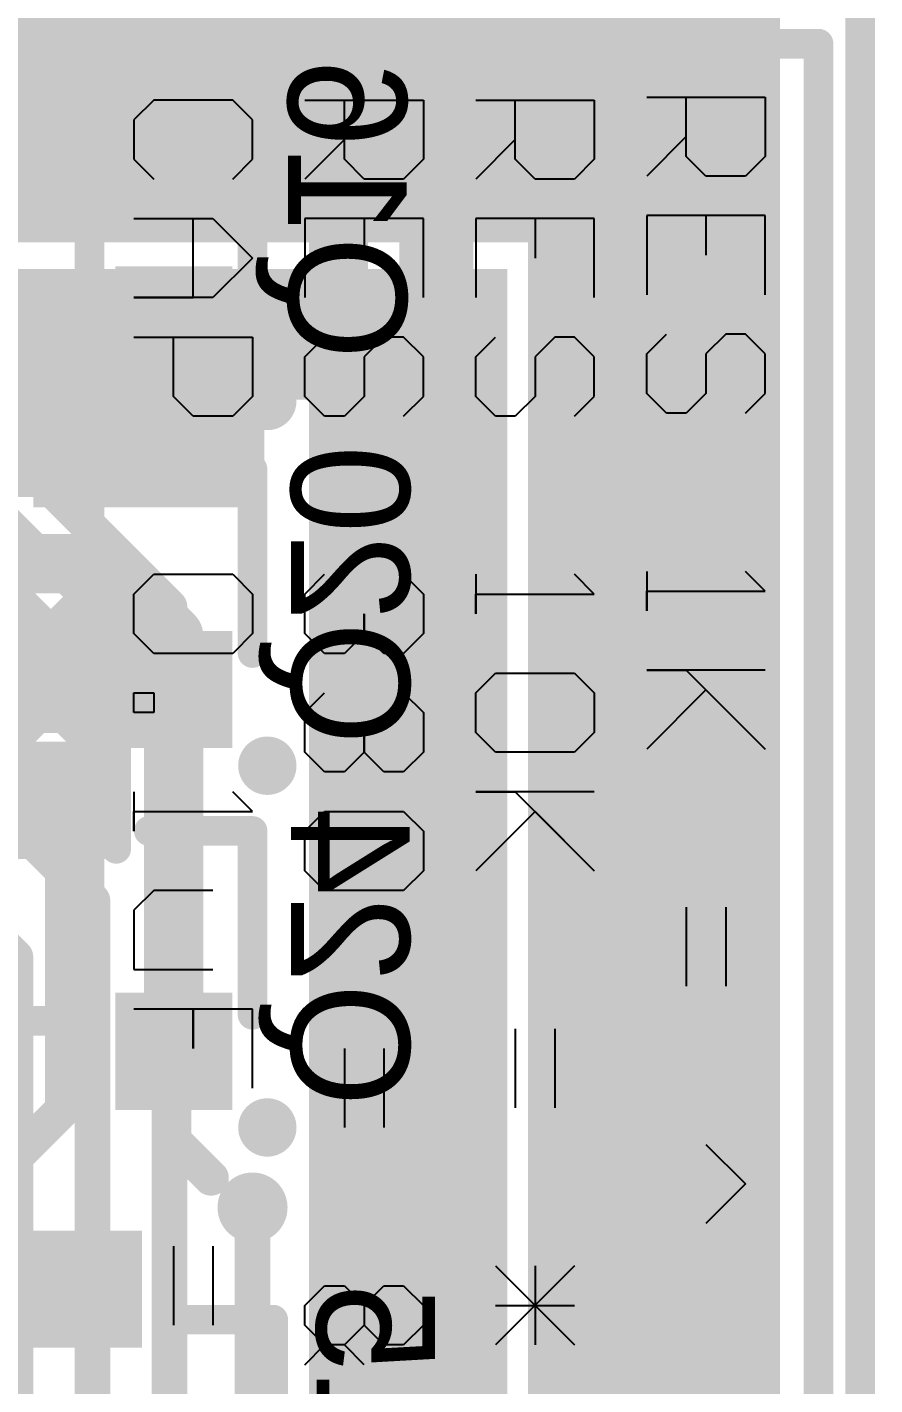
# Model space of a CAD drawing. Header units: millimetres. Extents: x 0.79 to 4.38, y 0.99 to 3.94.
# Drawn here: x 4.0649 to 4.351, y 3.0547 to 3.5126 of the extents above; entities that cross this region are included whole.
import ezdxf

# ---------------------------------------------------------------- set-up
doc = ezdxf.new("R2010")
doc.units = ezdxf.units.MM
doc.header["$MEASUREMENT"] = 0
for name, color, linetype in [('BottomLayer', 5, 'Continuous'), ('BottomOverlay', 54, 'Continuous'), ('BottomPaste', 16, 'Continuous'), ('BottomSolder', 6, 'Continuous'), ('Mechanical2', 216, 'Continuous'), ('MultiLayer', 9, 'Continuous'), ('TopLayer', 1, 'Continuous'), ('TopOverlay', 2, 'Continuous'), ('ViaHoleLayer', 16, 'Continuous')]:
    doc.layers.add(name, color=color, linetype=linetype)

# ---------------------------------------------------------------- blocks, each defined once
blk = doc.blocks.new('0022232111_47')
at = {"layer": 'TopOverlay', "const_width": 0.01}
for points in [[(-0.551, 0.124), (-0.551, -0.131)], [(0.55, 0.124), (-0.551, 0.124)]]:
    blk.add_lwpolyline(points, dxfattribs=at)
at = {"layer": 'TopOverlay', "const_width": 0.005}
blk.add_lwpolyline([(-0.5535, 0.124, 1), (-0.5485, 0.124, 1)], format="xyb", close=True, dxfattribs=at)
blk.add_lwpolyline([(-0.5535, 0.124, 1), (-0.5485, 0.124, 1)], format="xyb", close=True, dxfattribs=at)
blk = doc.blocks.new('SOT23_3_B_197')
at = {"layer": 'BottomLayer'}
for points in [[(-0.02166, 0.05807), (-0.05316, 0.05807), (-0.02166, 0.02657), (-0.05316, 0.02657)], [(0.05314, 0.05807), (0.02165, 0.05807), (0.05314, 0.02657), (0.02165, 0.02657)], [(0.01574, -0.02657), (-0.01575, -0.02657), (0.01574, -0.05807), (-0.01575, -0.05807)]]:
    blk.add_solid(points, dxfattribs=at)
at = {"layer": 'BottomOverlay'}
for points, const_width in [([(-0.06409, 0.068, 1), (-0.07393, 0.068, 1)], 0.00984), ([(-0.07639, 0.068, 1), (-0.07147, 0.068, 1)], 0.00492), ([(-0.06655, 0.068, 1), (-0.06162, 0.068, 1)], 0.00492), ([(-0.01351, 0.032, 1), (-0.00851, 0.032, 1)], 0.005), ([(0.00849, 0.032, 1), (0.01349, 0.032, 1)], 0.005), ([(-0.06651, 0.03, 1), (-0.06151, 0.03, 1)], 0.005), ([(0.06149, 0.03, 1), (0.06649, 0.03, 1)], 0.005), ([(-0.06651, -0.032, 1), (-0.06151, -0.032, 1)], 0.005), ([(-0.06651, -0.032, 1), (-0.06151, -0.032, 1)], 0.005), ([(-0.03151, -0.032, 1), (-0.02651, -0.032, 1)], 0.005), ([(0.02649, -0.031, 1), (0.03149, -0.031, 1)], 0.005), ([(0.06149, -0.031, 1), (0.06649, -0.031, 1)], 0.005), ([(0.06149, -0.031, 1), (0.06649, -0.031, 1)], 0.005)]:
    blk.add_lwpolyline(points, format="xyb", close=True, dxfattribs=dict(at, const_width=const_width))
at = {"layer": 'BottomOverlay', "const_width": 0.01}
for points in [[(0.01099, 0.032), (-0.01101, 0.032)], [(-0.06401, 0.03), (-0.06401, -0.032)], [(0.06399, 0.03), (0.06399, -0.031)], [(-0.02901, -0.032), (-0.06401, -0.032)], [(0.06399, -0.031), (0.02899, -0.031)]]:
    blk.add_lwpolyline(points, dxfattribs=at)
at = {"layer": 'BottomPaste'}
for points in [[(-0.02166, 0.05807), (-0.05316, 0.05807), (-0.02166, 0.02657), (-0.05316, 0.02657)], [(0.05314, 0.05807), (0.02165, 0.05807), (0.05314, 0.02657), (0.02165, 0.02657)], [(0.01574, -0.02657), (-0.01575, -0.02657), (0.01574, -0.05807), (-0.01575, -0.05807)]]:
    blk.add_solid(points, dxfattribs=at)
at = {"layer": 'BottomSolder'}
for points in [[(-0.01766, 0.06207), (-0.05716, 0.06207), (-0.01766, 0.02257), (-0.05716, 0.02257)], [(0.05714, 0.06207), (0.01765, 0.06207), (0.05714, 0.02257), (0.01765, 0.02257)], [(0.01974, -0.02257), (-0.01975, -0.02257), (0.01974, -0.06207), (-0.01975, -0.06207)]]:
    blk.add_solid(points, dxfattribs=at)
blk = doc.blocks.new('SOT23_3_B_199')
at = {"layer": 'BottomLayer'}
for points in [[(-0.02166, 0.05807), (-0.05316, 0.05807), (-0.02166, 0.02657), (-0.05316, 0.02657)], [(0.05314, 0.05807), (0.02165, 0.05807), (0.05314, 0.02657), (0.02165, 0.02657)], [(0.01574, -0.02657), (-0.01575, -0.02657), (0.01574, -0.05807), (-0.01575, -0.05807)]]:
    blk.add_solid(points, dxfattribs=at)
at = {"layer": 'BottomOverlay'}
for points, const_width in [([(-0.06409, 0.068, 1), (-0.07393, 0.068, 1)], 0.00984), ([(-0.07639, 0.068, 1), (-0.07147, 0.068, 1)], 0.00492), ([(-0.06655, 0.068, 1), (-0.06162, 0.068, 1)], 0.00492), ([(-0.01351, 0.032, 1), (-0.00851, 0.032, 1)], 0.005), ([(0.00849, 0.032, 1), (0.01349, 0.032, 1)], 0.005), ([(-0.06651, 0.03, 1), (-0.06151, 0.03, 1)], 0.005), ([(0.06149, 0.03, 1), (0.06649, 0.03, 1)], 0.005), ([(-0.06651, -0.032, 1), (-0.06151, -0.032, 1)], 0.005), ([(-0.06651, -0.032, 1), (-0.06151, -0.032, 1)], 0.005), ([(-0.03151, -0.032, 1), (-0.02651, -0.032, 1)], 0.005), ([(0.02649, -0.031, 1), (0.03149, -0.031, 1)], 0.005), ([(0.06149, -0.031, 1), (0.06649, -0.031, 1)], 0.005), ([(0.06149, -0.031, 1), (0.06649, -0.031, 1)], 0.005)]:
    blk.add_lwpolyline(points, format="xyb", close=True, dxfattribs=dict(at, const_width=const_width))
at = {"layer": 'BottomOverlay', "const_width": 0.01}
for points in [[(0.01099, 0.032), (-0.01101, 0.032)], [(-0.06401, 0.03), (-0.06401, -0.032)], [(0.06399, 0.03), (0.06399, -0.031)], [(-0.02901, -0.032), (-0.06401, -0.032)], [(0.06399, -0.031), (0.02899, -0.031)]]:
    blk.add_lwpolyline(points, dxfattribs=at)
at = {"layer": 'BottomPaste'}
for points in [[(-0.02166, 0.05807), (-0.05316, 0.05807), (-0.02166, 0.02657), (-0.05316, 0.02657)], [(0.05314, 0.05807), (0.02165, 0.05807), (0.05314, 0.02657), (0.02165, 0.02657)], [(0.01574, -0.02657), (-0.01575, -0.02657), (0.01574, -0.05807), (-0.01575, -0.05807)]]:
    blk.add_solid(points, dxfattribs=at)
at = {"layer": 'BottomSolder'}
for points in [[(-0.01766, 0.06207), (-0.05716, 0.06207), (-0.01766, 0.02257), (-0.05716, 0.02257)], [(0.05714, 0.06207), (0.01765, 0.06207), (0.05714, 0.02257), (0.01765, 0.02257)], [(0.01974, -0.02257), (-0.01975, -0.02257), (0.01974, -0.06207), (-0.01975, -0.06207)]]:
    blk.add_solid(points, dxfattribs=at)
blk = doc.blocks.new('SOT23_3_B_202')
at = {"layer": 'BottomLayer'}
for points in [[(-0.02166, 0.05807), (-0.05316, 0.05807), (-0.02166, 0.02657), (-0.05316, 0.02657)], [(0.05314, 0.05807), (0.02165, 0.05807), (0.05314, 0.02657), (0.02165, 0.02657)], [(0.01574, -0.02657), (-0.01575, -0.02657), (0.01574, -0.05807), (-0.01575, -0.05807)]]:
    blk.add_solid(points, dxfattribs=at)
at = {"layer": 'BottomOverlay'}
for points, const_width in [([(-0.06409, 0.068, 1), (-0.07393, 0.068, 1)], 0.00984), ([(-0.07639, 0.068, 1), (-0.07147, 0.068, 1)], 0.00492), ([(-0.06655, 0.068, 1), (-0.06162, 0.068, 1)], 0.00492), ([(-0.01351, 0.032, 1), (-0.00851, 0.032, 1)], 0.005), ([(0.00849, 0.032, 1), (0.01349, 0.032, 1)], 0.005), ([(-0.06651, 0.03, 1), (-0.06151, 0.03, 1)], 0.005), ([(0.06149, 0.03, 1), (0.06649, 0.03, 1)], 0.005), ([(-0.06651, -0.032, 1), (-0.06151, -0.032, 1)], 0.005), ([(-0.06651, -0.032, 1), (-0.06151, -0.032, 1)], 0.005), ([(-0.03151, -0.032, 1), (-0.02651, -0.032, 1)], 0.005), ([(0.02649, -0.031, 1), (0.03149, -0.031, 1)], 0.005), ([(0.06149, -0.031, 1), (0.06649, -0.031, 1)], 0.005), ([(0.06149, -0.031, 1), (0.06649, -0.031, 1)], 0.005)]:
    blk.add_lwpolyline(points, format="xyb", close=True, dxfattribs=dict(at, const_width=const_width))
at = {"layer": 'BottomOverlay', "const_width": 0.01}
for points in [[(0.01099, 0.032), (-0.01101, 0.032)], [(-0.06401, 0.03), (-0.06401, -0.032)], [(0.06399, 0.03), (0.06399, -0.031)], [(-0.02901, -0.032), (-0.06401, -0.032)], [(0.06399, -0.031), (0.02899, -0.031)]]:
    blk.add_lwpolyline(points, dxfattribs=at)
at = {"layer": 'BottomPaste'}
for points in [[(-0.02166, 0.05807), (-0.05316, 0.05807), (-0.02166, 0.02657), (-0.05316, 0.02657)], [(0.05314, 0.05807), (0.02165, 0.05807), (0.05314, 0.02657), (0.02165, 0.02657)], [(0.01574, -0.02657), (-0.01575, -0.02657), (0.01574, -0.05807), (-0.01575, -0.05807)]]:
    blk.add_solid(points, dxfattribs=at)
at = {"layer": 'BottomSolder'}
for points in [[(-0.01766, 0.06207), (-0.05716, 0.06207), (-0.01766, 0.02257), (-0.05716, 0.02257)], [(0.05714, 0.06207), (0.01765, 0.06207), (0.05714, 0.02257), (0.01765, 0.02257)], [(0.01974, -0.02257), (-0.01975, -0.02257), (0.01974, -0.06207), (-0.01975, -0.06207)]]:
    blk.add_solid(points, dxfattribs=at)
blk = doc.blocks.new('SOT23_3_B_203')
at = {"layer": 'BottomLayer'}
for points in [[(-0.02166, 0.05807), (-0.05316, 0.05807), (-0.02166, 0.02657), (-0.05316, 0.02657)], [(0.05314, 0.05807), (0.02165, 0.05807), (0.05314, 0.02657), (0.02165, 0.02657)], [(0.01574, -0.02657), (-0.01575, -0.02657), (0.01574, -0.05807), (-0.01575, -0.05807)]]:
    blk.add_solid(points, dxfattribs=at)
at = {"layer": 'BottomOverlay'}
for points, const_width in [([(-0.06409, 0.068, 1), (-0.07393, 0.068, 1)], 0.00984), ([(-0.07639, 0.068, 1), (-0.07147, 0.068, 1)], 0.00492), ([(-0.06655, 0.068, 1), (-0.06162, 0.068, 1)], 0.00492), ([(-0.01351, 0.032, 1), (-0.00851, 0.032, 1)], 0.005), ([(0.00849, 0.032, 1), (0.01349, 0.032, 1)], 0.005), ([(-0.06651, 0.03, 1), (-0.06151, 0.03, 1)], 0.005), ([(0.06149, 0.03, 1), (0.06649, 0.03, 1)], 0.005), ([(-0.06651, -0.032, 1), (-0.06151, -0.032, 1)], 0.005), ([(-0.06651, -0.032, 1), (-0.06151, -0.032, 1)], 0.005), ([(-0.03151, -0.032, 1), (-0.02651, -0.032, 1)], 0.005), ([(0.02649, -0.031, 1), (0.03149, -0.031, 1)], 0.005), ([(0.06149, -0.031, 1), (0.06649, -0.031, 1)], 0.005), ([(0.06149, -0.031, 1), (0.06649, -0.031, 1)], 0.005)]:
    blk.add_lwpolyline(points, format="xyb", close=True, dxfattribs=dict(at, const_width=const_width))
at = {"layer": 'BottomOverlay', "const_width": 0.01}
for points in [[(0.01099, 0.032), (-0.01101, 0.032)], [(-0.06401, 0.03), (-0.06401, -0.032)], [(0.06399, 0.03), (0.06399, -0.031)], [(-0.02901, -0.032), (-0.06401, -0.032)], [(0.06399, -0.031), (0.02899, -0.031)]]:
    blk.add_lwpolyline(points, dxfattribs=at)
at = {"layer": 'BottomPaste'}
for points in [[(-0.02166, 0.05807), (-0.05316, 0.05807), (-0.02166, 0.02657), (-0.05316, 0.02657)], [(0.05314, 0.05807), (0.02165, 0.05807), (0.05314, 0.02657), (0.02165, 0.02657)], [(0.01574, -0.02657), (-0.01575, -0.02657), (0.01574, -0.05807), (-0.01575, -0.05807)]]:
    blk.add_solid(points, dxfattribs=at)
at = {"layer": 'BottomSolder'}
for points in [[(-0.01766, 0.06207), (-0.05716, 0.06207), (-0.01766, 0.02257), (-0.05716, 0.02257)], [(0.05714, 0.06207), (0.01765, 0.06207), (0.05714, 0.02257), (0.01765, 0.02257)], [(0.01974, -0.02257), (-0.01975, -0.02257), (0.01974, -0.06207), (-0.01975, -0.06207)]]:
    blk.add_solid(points, dxfattribs=at)

msp = doc.modelspace()

# ---------------------------------------------------------------- linework, layer by layer
at = {"layer": 'BottomLayer'}
for points, const_width in [([(4.088, 3.602), (4.203, 3.487)], 0.025), ([(4.099, 3.54), (4.17, 3.469)], 0.02), ([(3.95318, 3.49682), (4.077, 3.49682)], 0.02), ([(4.203, 2.733), (4.203, 3.487)], 0.025), ([(4.17, 2.759), (4.17, 3.469)], 0.02), ([(3.98399, 3.36918), (4.09849, 3.36918)], 0.02), ([(3.98399, 3.33168), (4.08999, 3.33168)], 0.02), ([(4.08999, 3.33168), (4.1144, 3.30727)], 0.02), ([(4.1144, 3.28918), (4.1144, 3.30727)], 0.02), ([(3.98399, 3.30968), (4.08088, 3.30968)], 0.01), ([(4.01145, 3.24777), (4.07335, 3.30968)], 0.01), ([(4.04424, 3.30968), (4.07434, 3.27957)], 0.01), ([(4.07252, 3.30968), (4.08665, 3.29554)], 0.01), ([(4.08088, 3.30968), (4.08665, 3.3039)], 0.01), ([(4.08665, 3.27957), (4.08665, 3.3039)], 0.01), ([(4.0396, 3.28918), (4.07082, 3.28918)], 0.025), ([(4.07153, 3.27957), (4.08665, 3.29469)], 0.01), ([(4.1144, 3.16718), (4.1144, 3.28918)], 0.02), ([(4.04925, 3.27957), (4.08665, 3.27957)], 0.01), ([(4.077, 3.14759), (4.077, 3.245)], 0.012), ([(4.1144, 3.13709), (4.1144, 3.16718)], 0.012), ([(4.05041, 3.121), (4.077, 3.14759)], 0.012), ([(4.1144, 3.13709), (4.127, 3.1245)], 0.012), ([(3.968, 3.087), (4.084, 3.087)], 0.025)]:
    msp.add_lwpolyline(points, dxfattribs=dict(at, const_width=const_width))
for points, const_width in [([(4.072, 3.49682, 1), (4.082, 3.49682, 1)], 0.01), ([(4.19675, 3.487, 1), (4.20925, 3.487, 1)], 0.0125), ([(4.19675, 3.487, 1), (4.20925, 3.487, 1)], 0.0125), ([(4.165, 3.469, 1), (4.175, 3.469, 1)], 0.01), ([(4.165, 3.469, 1), (4.175, 3.469, 1)], 0.01), ([(4.09349, 3.36918, 1), (4.10349, 3.36918, 1)], 0.01), ([(4.08499, 3.33168, 1), (4.09499, 3.33168, 1)], 0.01), ([(4.08499, 3.33168, 1), (4.09499, 3.33168, 1)], 0.01), ([(4.1094, 3.30727, 1), (4.1194, 3.30727, 1)], 0.01), ([(4.1094, 3.30727, 1), (4.1194, 3.30727, 1)], 0.01), ([(4.07002, 3.30968, 1), (4.07502, 3.30968, 1)], 0.005), ([(4.07085, 3.30968, 1), (4.07585, 3.30968, 1)], 0.005), ([(4.07838, 3.30968, 1), (4.08338, 3.30968, 1)], 0.005), ([(4.07838, 3.30968, 1), (4.08338, 3.30968, 1)], 0.005), ([(4.08415, 3.3039, 1), (4.08915, 3.3039, 1)], 0.005), ([(4.08415, 3.3039, 1), (4.08915, 3.3039, 1)], 0.005), ([(4.06457, 3.28918, 1), (4.07707, 3.28918, 1)], 0.0125), ([(4.06509, 3.289, 1), (4.07691, 3.289, 1)], 0.01181), ([(4.08415, 3.29554, 1), (4.08915, 3.29554, 1)], 0.005), ([(4.08415, 3.29469, 1), (4.08915, 3.29469, 1)], 0.005), ([(4.1094, 3.28918, 1), (4.1194, 3.28918, 1)], 0.01), ([(4.1094, 3.28918, 1), (4.1194, 3.28918, 1)], 0.01), ([(4.06903, 3.27957, 1), (4.07403, 3.27957, 1)], 0.005), ([(4.07184, 3.27957, 1), (4.07684, 3.27957, 1)], 0.005), ([(4.08415, 3.27957, 1), (4.08915, 3.27957, 1)], 0.005), ([(4.08415, 3.27957, 1), (4.08915, 3.27957, 1)], 0.005), ([(4.074, 3.245, 1), (4.08, 3.245, 1)], 0.006), ([(4.1094, 3.16718, 1), (4.1194, 3.16718, 1)], 0.01), ([(4.1114, 3.16718, 1), (4.1174, 3.16718, 1)], 0.006), ([(4.074, 3.14759, 1), (4.08, 3.14759, 1)], 0.006), ([(4.074, 3.14759, 1), (4.08, 3.14759, 1)], 0.006), ([(4.1114, 3.13709, 1), (4.1174, 3.13709, 1)], 0.006), ([(4.1114, 3.13709, 1), (4.1174, 3.13709, 1)], 0.006), ([(4.124, 3.1245, 1), (4.13, 3.1245, 1)], 0.006), ([(4.13509, 3.1145, 1), (4.14691, 3.1145, 1)], 0.01181), ([(4.07775, 3.087, 1), (4.09025, 3.087, 1)], 0.0125)]:
    msp.add_lwpolyline(points, format="xyb", close=True, dxfattribs=dict(at, const_width=const_width))
msp.add_solid([(4.06699, 3.35068), (4.14499, 3.35068), (4.06699, 3.42368), (4.14499, 3.42368)], dxfattribs=at)
at = {"layer": 'Mechanical2', "const_width": 0.01}
msp.add_lwpolyline([(4.346, 0.998), (4.346, 3.754)], dxfattribs=at)
at = {"layer": 'MultiLayer', "const_width": 0.01181}
for points in [[(4.06509, 3.289, 1), (4.07691, 3.289, 1)], [(4.13509, 3.1145, 1), (4.14691, 3.1145, 1)]]:
    msp.add_lwpolyline(points, format="xyb", close=True, dxfattribs=at)
at = {"layer": 'TopLayer'}
for points, const_width in [([(3.98678, 3.453), (4.272, 3.453)], 0.025), ([(4.272, 3.453), (4.273, 3.452)], 0.025), ([(4.05706, 3.373), (4.113, 3.31706)], 0.012), ([(4.054, 3.35061), (4.095, 3.3096)], 0.01), ([(4.054, 3.31578), (4.07141, 3.33319)], 0.01), ([(4.054, 3.32819), (4.095, 3.28719)], 0.01), ([(4.04706, 3.28339), (4.08414, 3.32047)], 0.01), ([(4.113, 2.41106), (4.113, 3.31706)], 0.012), ([(4.05979, 3.27066), (4.095, 3.30587)], 0.01), ([(4.095, 3.23546), (4.095, 3.3096)], 0.01), ([(4.054, 3.30274), (4.095, 3.26174)], 0.01), ([(4.03077, 3.29969), (4.095, 3.23546)], 0.01), ([(4.03159, 3.29969), (4.095, 3.23628)], 0.01), ([(4.012, 3.293), (4.087, 3.218)], 0.012), ([(4.07252, 3.25794), (4.095, 3.28041)], 0.01), ([(4.002, 3.258), (4.061, 3.199)], 0.012), ([(4.08525, 3.24521), (4.095, 3.25496)], 0.01), ([(4.087, 2.441), (4.087, 3.218)], 0.012), ([(4.061, 2.85368), (4.061, 3.199)], 0.012), ([(4.141, 2.385), (4.141, 3.1145)], 0.012)]:
    msp.add_lwpolyline(points, dxfattribs=dict(at, const_width=const_width))
for points, const_width in [([(4.26575, 3.453, 1), (4.27825, 3.453, 1)], 0.0125), ([(4.26575, 3.453, 1), (4.27825, 3.453, 1)], 0.0125), ([(4.26675, 3.452, 1), (4.27925, 3.452, 1)], 0.0125), ([(4.06891, 3.33319, 1), (4.07391, 3.33319, 1)], 0.005), ([(4.08164, 3.32047, 1), (4.08664, 3.32047, 1)], 0.005), ([(4.11, 3.31706, 1), (4.116, 3.31706, 1)], 0.006), ([(4.11, 3.31706, 1), (4.116, 3.31706, 1)], 0.006), ([(4.0925, 3.3096, 1), (4.0975, 3.3096, 1)], 0.005), ([(4.0925, 3.3096, 1), (4.0975, 3.3096, 1)], 0.005), ([(4.0925, 3.30587, 1), (4.0975, 3.30587, 1)], 0.005), ([(4.06509, 3.289, 1), (4.07691, 3.289, 1)], 0.01181), ([(4.0925, 3.28719, 1), (4.0975, 3.28719, 1)], 0.005), ([(4.0925, 3.28041, 1), (4.0975, 3.28041, 1)], 0.005), ([(4.0925, 3.26174, 1), (4.0975, 3.26174, 1)], 0.005), ([(4.07002, 3.25794, 1), (4.07502, 3.25794, 1)], 0.005), ([(4.0925, 3.25496, 1), (4.0975, 3.25496, 1)], 0.005), ([(4.08275, 3.24521, 1), (4.08775, 3.24521, 1)], 0.005), ([(4.0925, 3.23628, 1), (4.0975, 3.23628, 1)], 0.005), ([(4.0925, 3.23546, 1), (4.0975, 3.23546, 1)], 0.005), ([(4.0925, 3.23546, 1), (4.0975, 3.23546, 1)], 0.005), ([(4.084, 3.218, 1), (4.09, 3.218, 1)], 0.006), ([(4.084, 3.218, 1), (4.09, 3.218, 1)], 0.006), ([(4.058, 3.199, 1), (4.064, 3.199, 1)], 0.006), ([(4.058, 3.199, 1), (4.064, 3.199, 1)], 0.006), ([(4.13509, 3.1145, 1), (4.14691, 3.1145, 1)], 0.01181), ([(4.138, 3.1145, 1), (4.144, 3.1145, 1)], 0.006)]:
    msp.add_lwpolyline(points, format="xyb", close=True, dxfattribs=dict(at, const_width=const_width))
for points in [[(4.055, 3.473), (4.117, 3.473), (4.055, 3.714), (4.117, 3.714)], [(4.055, 3.44), (4.319, 3.44), (4.055, 3.532), (4.319, 3.532)], [(4.234, 2.007), (4.319, 2.007), (4.234, 3.53), (4.319, 3.53)], [(4.042, 3.387), (4.227, 3.387), (4.042, 3.431), (4.227, 3.431)], [(4.227, 2.102), (4.227, 3.425), (4.166, 2.102), (4.166, 3.425)]]:
    msp.add_solid(points, dxfattribs=at)
at = {"layer": 'TopOverlay'}
for p, q in [((4.10766, 3.488), (4.101, 3.48134)), ((4.13432, 3.488), (4.10766, 3.488)), ((4.14099, 3.48134), (4.13432, 3.488)), ((4.15867, 3.488), (4.19865, 3.488)), ((4.172, 3.46801), (4.172, 3.488)), ((4.19865, 3.488), (4.19865, 3.46801)), ((4.21633, 3.488), (4.25632, 3.488)), ((4.22966, 3.46801), (4.22966, 3.488)), ((4.25632, 3.488), (4.25632, 3.46801)), ((4.274, 3.489), (4.31399, 3.489)), ((4.28733, 3.46901), (4.28733, 3.489)), ((4.31399, 3.489), (4.31399, 3.46901)), ((4.101, 3.48134), (4.101, 3.46801)), ((4.14099, 3.46801), (4.14099, 3.48134)), ((4.28733, 3.47567), (4.274, 3.46234)), ((4.172, 3.47467), (4.15867, 3.46134)), ((4.22966, 3.47467), (4.21633, 3.46134)), ((4.101, 3.46801), (4.10766, 3.46134)), ((4.13432, 3.46134), (4.14099, 3.46801)), ((4.17866, 3.46134), (4.172, 3.46801)), ((4.19865, 3.46801), (4.19199, 3.46134)), ((4.23633, 3.46134), (4.22966, 3.46801)), ((4.25632, 3.46801), (4.24966, 3.46134)), ((4.29399, 3.46234), (4.28733, 3.46901)), ((4.31399, 3.46901), (4.30732, 3.46234)), ((4.30732, 3.46234), (4.29399, 3.46234)), ((4.19199, 3.46134), (4.17866, 3.46134)), ((4.24966, 3.46134), (4.23633, 3.46134)), ((4.101, 3.44801), (4.12766, 3.44801)), ((4.12099, 3.42135), (4.12099, 3.44801)), ((4.12766, 3.44801), (4.14099, 3.43468)), ((4.19865, 3.44801), (4.15867, 3.44801)), ((4.15867, 3.44801), (4.15867, 3.42135)), ((4.17866, 3.44801), (4.17866, 3.43468)), ((4.19865, 3.42135), (4.19865, 3.44801)), ((4.25632, 3.44801), (4.21633, 3.44801)), ((4.21633, 3.44801), (4.21633, 3.42135)), ((4.23633, 3.44801), (4.23633, 3.43468)), ((4.25632, 3.42135), (4.25632, 3.44801)), ((4.31399, 3.44901), (4.274, 3.44901)), ((4.274, 3.44901), (4.274, 3.42235)), ((4.29399, 3.44901), (4.29399, 3.43568)), ((4.31399, 3.42235), (4.31399, 3.44901)), ((4.14099, 3.43468), (4.12766, 3.42135)), ((4.12766, 3.42135), (4.101, 3.42135)), ((4.101, 3.42135), (4.12099, 3.42135)), ((4.101, 3.40803), (4.14099, 3.40803)), ((4.11433, 3.38803), (4.11433, 3.40803)), ((4.14099, 3.40803), (4.14099, 3.38803)), ((4.15867, 3.40136), (4.16533, 3.40803)), ((4.18532, 3.40803), (4.17866, 3.40136)), ((4.19199, 3.40803), (4.18532, 3.40803)), ((4.19865, 3.40136), (4.19199, 3.40803)), ((4.21633, 3.40136), (4.223, 3.40803)), ((4.24299, 3.40803), (4.23633, 3.40136)), ((4.24966, 3.40803), (4.24299, 3.40803)), ((4.25632, 3.40136), (4.24966, 3.40803)), ((4.274, 3.40236), (4.28066, 3.40903)), ((4.30066, 3.40903), (4.29399, 3.40236)), ((4.30732, 3.40903), (4.30066, 3.40903)), ((4.31399, 3.40236), (4.30732, 3.40903)), ((4.274, 3.38903), (4.274, 3.40236)), ((4.29399, 3.40236), (4.29399, 3.38903)), ((4.31399, 3.38903), (4.31399, 3.40236)), ((4.15867, 3.38803), (4.15867, 3.40136)), ((4.17866, 3.40136), (4.17866, 3.38803)), ((4.19865, 3.38803), (4.19865, 3.40136)), ((4.21633, 3.38803), (4.21633, 3.40136)), ((4.23633, 3.40136), (4.23633, 3.38803)), ((4.25632, 3.38803), (4.25632, 3.40136)), ((4.28066, 3.38237), (4.274, 3.38903)), ((4.29399, 3.38903), (4.28733, 3.38237)), ((4.30732, 3.38237), (4.31399, 3.38903)), ((4.12099, 3.38137), (4.11433, 3.38803)), ((4.14099, 3.38803), (4.13432, 3.38137)), ((4.16533, 3.38137), (4.15867, 3.38803)), ((4.17866, 3.38803), (4.172, 3.38137)), ((4.19199, 3.38137), (4.19865, 3.38803)), ((4.223, 3.38137), (4.21633, 3.38803)), ((4.23633, 3.38803), (4.22966, 3.38137)), ((4.24966, 3.38137), (4.25632, 3.38803)), ((4.13432, 3.38137), (4.12099, 3.38137)), ((4.172, 3.38137), (4.16533, 3.38137)), ((4.22966, 3.38137), (4.223, 3.38137)), ((4.28733, 3.38237), (4.28066, 3.38237)), ((4.274, 3.32905), (4.274, 3.31572)), ((4.31399, 3.32239), (4.30732, 3.32905)), ((4.101, 3.32139), (4.10766, 3.32805)), ((4.10766, 3.32805), (4.13432, 3.32805)), ((4.13432, 3.32805), (4.14099, 3.32139)), ((4.15867, 3.32139), (4.16533, 3.32805)), ((4.19199, 3.32805), (4.19865, 3.32139)), ((4.21633, 3.32805), (4.21633, 3.31472)), ((4.25632, 3.32139), (4.24966, 3.32805)), ((4.101, 3.30806), (4.101, 3.32139)), ((4.14099, 3.32139), (4.14099, 3.30806)), ((4.15867, 3.30806), (4.15867, 3.32139)), ((4.19865, 3.32139), (4.19865, 3.30806)), ((4.21633, 3.31472), (4.21633, 3.32139)), ((4.21633, 3.32139), (4.25632, 3.32139)), ((4.274, 3.31572), (4.274, 3.32239)), ((4.274, 3.32239), (4.31399, 3.32239)), ((4.17866, 3.30806), (4.17866, 3.31472)), ((4.17866, 3.31472), (4.17866, 3.30806)), ((4.10766, 3.30139), (4.101, 3.30806)), ((4.14099, 3.30806), (4.13432, 3.30139)), ((4.16533, 3.30139), (4.15867, 3.30806)), ((4.17866, 3.30806), (4.172, 3.30139)), ((4.18532, 3.30139), (4.17866, 3.30806)), ((4.19865, 3.30806), (4.19199, 3.30139)), ((4.13432, 3.30139), (4.10766, 3.30139)), ((4.172, 3.30139), (4.16533, 3.30139)), ((4.19199, 3.30139), (4.18532, 3.30139)), ((4.21633, 3.28806), (4.223, 3.29473)), ((4.223, 3.29473), (4.24966, 3.29473)), ((4.24966, 3.29473), (4.25632, 3.28806)), ((4.31399, 3.29573), (4.274, 3.29573)), ((4.274, 3.29573), (4.28733, 3.29573)), ((4.28733, 3.29573), (4.31399, 3.26907)), ((4.101, 3.28806), (4.10766, 3.28806)), ((4.101, 3.2814), (4.101, 3.28806)), ((4.10766, 3.28806), (4.10766, 3.2814)), ((4.15867, 3.2814), (4.16533, 3.28806)), ((4.19199, 3.28806), (4.19865, 3.2814)), ((4.21633, 3.27474), (4.21633, 3.28806)), ((4.25632, 3.28806), (4.25632, 3.27474)), ((4.29399, 3.28906), (4.274, 3.26907)), ((4.31399, 3.26907), (4.29399, 3.28906)), ((4.10766, 3.2814), (4.101, 3.2814)), ((4.15867, 3.26807), (4.15867, 3.2814)), ((4.19865, 3.2814), (4.19865, 3.26807)), ((4.17866, 3.26807), (4.17866, 3.27474)), ((4.17866, 3.27474), (4.17866, 3.26807)), ((4.223, 3.26807), (4.21633, 3.27474)), ((4.25632, 3.27474), (4.24966, 3.26807)), ((4.16533, 3.26141), (4.15867, 3.26807)), ((4.17866, 3.26807), (4.172, 3.26141)), ((4.18532, 3.26141), (4.17866, 3.26807)), ((4.19865, 3.26807), (4.19199, 3.26141)), ((4.24966, 3.26807), (4.223, 3.26807)), ((4.172, 3.26141), (4.16533, 3.26141)), ((4.19199, 3.26141), (4.18532, 3.26141)), ((4.101, 3.25474), (4.101, 3.24141)), ((4.14099, 3.24808), (4.13432, 3.25474)), ((4.25632, 3.25474), (4.21633, 3.25474)), ((4.21633, 3.25474), (4.22966, 3.25474)), ((4.22966, 3.25474), (4.25632, 3.22808)), ((4.101, 3.24141), (4.101, 3.24808)), ((4.101, 3.24808), (4.14099, 3.24808)), ((4.15867, 3.24141), (4.16533, 3.24808)), ((4.16533, 3.24808), (4.19199, 3.24808)), ((4.19199, 3.24808), (4.19865, 3.24141)), ((4.23633, 3.24808), (4.21633, 3.22808)), ((4.25632, 3.22808), (4.23633, 3.24808)), ((4.15867, 3.22808), (4.15867, 3.24141)), ((4.19865, 3.24141), (4.19865, 3.22808)), ((4.16533, 3.22142), (4.15867, 3.22808)), ((4.19865, 3.22808), (4.19199, 3.22142)), ((4.10766, 3.22142), (4.101, 3.21475)), ((4.12766, 3.22142), (4.10766, 3.22142)), ((4.19199, 3.22142), (4.16533, 3.22142)), ((4.101, 3.21475), (4.101, 3.19476)), ((4.28733, 3.21575), (4.28733, 3.1891)), ((4.30066, 3.21575), (4.30066, 3.1891)), ((4.101, 3.19476), (4.12766, 3.19476)), ((4.12099, 3.18143), (4.101, 3.18143)), ((4.14099, 3.18143), (4.12099, 3.18143)), ((4.12099, 3.18143), (4.12099, 3.1681)), ((4.12099, 3.1681), (4.12099, 3.18143)), ((4.14099, 3.15477), (4.14099, 3.18143)), ((4.22966, 3.17477), (4.22966, 3.14811)), ((4.24299, 3.17477), (4.24299, 3.14811)), ((4.172, 3.1681), (4.172, 3.14145)), ((4.18532, 3.1681), (4.18532, 3.14145)), ((4.29399, 3.13578), (4.30732, 3.12245)), ((4.30732, 3.12245), (4.29399, 3.10912)), ((4.11433, 3.10146), (4.11433, 3.0748)), ((4.12766, 3.10146), (4.12766, 3.0748)), ((4.24966, 3.09479), (4.223, 3.06814)), ((4.223, 3.09479), (4.24966, 3.06814)), ((4.23633, 3.09479), (4.23633, 3.06814)), ((4.15867, 3.08146), (4.16533, 3.08813)), ((4.16533, 3.08813), (4.172, 3.08813)), ((4.172, 3.08813), (4.17866, 3.08146)), ((4.17866, 3.08146), (4.18532, 3.08813)), ((4.18532, 3.08813), (4.19199, 3.08813)), ((4.19199, 3.08813), (4.19865, 3.08146)), ((4.15867, 3.0748), (4.15867, 3.08146)), ((4.17866, 3.08146), (4.17866, 3.0748)), ((4.19865, 3.08146), (4.19865, 3.0748)), ((4.223, 3.08146), (4.24966, 3.08146)), ((4.16533, 3.06814), (4.15867, 3.0748)), ((4.17866, 3.0748), (4.172, 3.06814)), ((4.18532, 3.06814), (4.17866, 3.0748)), ((4.19865, 3.0748), (4.19199, 3.06814)), ((4.15867, 3.06147), (4.16533, 3.06814)), ((4.172, 3.06814), (4.16533, 3.06814)), ((4.17866, 3.06147), (4.172, 3.06814)), ((4.19199, 3.06814), (4.18532, 3.06814))]:
    msp.add_line(p, q, dxfattribs=at)
at = {"layer": 'TopOverlay', "const_width": 0.01}
for points in [[(4.086, 3.507), (4.332, 3.507)], [(4.086, 2.921), (4.086, 3.507)], [(4.332, 2.923), (4.332, 3.507)]]:
    msp.add_lwpolyline(points, dxfattribs=at)
at = {"layer": 'TopOverlay', "const_width": 0.005}
for points in [[(4.0835, 3.507, 1), (4.0885, 3.507, 1)], [(4.0835, 3.507, 1), (4.0885, 3.507, 1)], [(4.3295, 3.507, 1), (4.3345, 3.507, 1)], [(4.3295, 3.507, 1), (4.3345, 3.507, 1)]]:
    msp.add_lwpolyline(points, format="xyb", close=True, dxfattribs=at)
at = {"layer": 'ViaHoleLayer', "const_width": 0.00591}
for points in [[(4.06805, 3.289, 1), (4.07395, 3.289, 1)], [(4.13805, 3.1145, 1), (4.14395, 3.1145, 1)]]:
    msp.add_lwpolyline(points, format="xyb", close=True, dxfattribs=at)

# ---------------------------------------------------------------- block references
at = {"rotation": 180}
for name, p in [('0022232111_47', (3.514, 3.602)), ('SOT23_3_B_202', (4.07699, 3.4545)), ('SOT23_3_B_199', (4.07699, 3.3315)), ('SOT23_3_B_197', (4.07699, 3.2095)), ('SOT23_3_B_203', (4.08399, 3.04468))]:
    msp.add_blockref(name, p, dxfattribs=at)

# ---------------------------------------------------------------- texts
at = {"layer": 'BottomOverlay', "text_generation_flag": 2}
for s, p in [('Q16', (4.15299, 3.4005)), ('Q20', (4.15399, 3.2705)), ('Q24', (4.15399, 3.1485)), ('Q15', (4.1626, 2.98768))]:
    msp.add_text(s, height=0.04, rotation=270, dxfattribs=at).set_placement(p)

doc.saveas('drawing.dxf')
